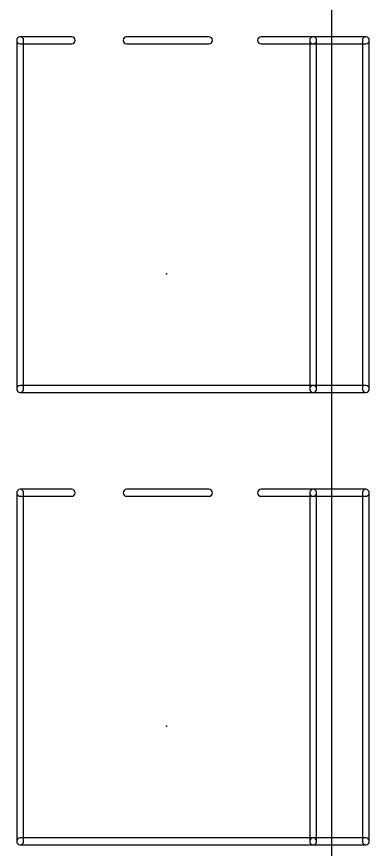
# Model space of a CAD drawing. Extents: x 0 to 101, y -4 to 80.
# Drawn here: x 88.51 to 101.37, y 22.18 to 52.56 of the extents above; entities that cross this region are included whole.
import ezdxf

# ---------------------------------------------------------------- set-up
doc = ezdxf.new("R2010")
doc.units = 0
for name, color, linetype in [('20', 178, 'CONTINUOUS'), ('21', 251, 'CONTINUOUS'), ('23', 178, 'CONTINUOUS'), ('51', 251, 'CONTINUOUS')]:
    doc.layers.add(name, color=color, linetype=linetype)

msp = doc.modelspace()

# ---------------------------------------------------------------- linework, layer by layer
at = {"layer": '20'}
msp.add_line((100, 0), (100, 80), dxfattribs=at)
at = {"layer": '21'}
for points in [[(88.513, 51.7), (88.513, 38.98, 1), (88.767, 38.98), (88.767, 51.7, 1)], [(88.64, 51.573), (90.52, 51.573, 1), (90.52, 51.827), (88.64, 51.827, 1)], [(92.52, 51.573), (95.52, 51.573, 1), (95.52, 51.827), (92.52, 51.827, 1)], [(97.42, 51.573), (99.32, 51.573, 1), (99.32, 51.827), (97.42, 51.827, 1)], [(99.447, 38.98), (99.447, 51.7, 1), (99.193, 51.7), (99.193, 38.98, 1)], [(88.64, 38.853), (99.32, 38.853, 1), (99.32, 39.107), (88.64, 39.107, 1)], [(88.513, 35.19), (88.513, 22.47, 1), (88.767, 22.47), (88.767, 35.19, 1)], [(88.64, 35.063), (90.52, 35.063, 1), (90.52, 35.317), (88.64, 35.317, 1)], [(92.52, 35.063), (95.52, 35.063, 1), (95.52, 35.317), (92.52, 35.317, 1)], [(97.42, 35.063), (99.32, 35.063, 1), (99.32, 35.317), (97.42, 35.317, 1)], [(99.447, 22.47), (99.447, 35.19, 1), (99.193, 35.19), (99.193, 22.47, 1)], [(88.64, 22.343), (99.32, 22.343, 1), (99.32, 22.597), (88.64, 22.597, 1)]]:
    msp.add_lwpolyline(points, format="xyb", close=True, dxfattribs=at)
at = {"layer": '23'}
for p in [(93.98, 43.18), (93.98, 26.67)]:
    msp.add_point(p, dxfattribs=at)
at = {"layer": '51'}
for points in [[(101.24, 51.827), (99.32, 51.827, 1), (99.32, 51.573), (101.24, 51.573, 1)], [(101.367, 38.98), (101.367, 51.7, 1), (101.113, 51.7), (101.113, 38.98, 1)], [(99.32, 38.853), (101.24, 38.853, 1), (101.24, 39.107), (99.32, 39.107, 1)], [(101.24, 35.317), (99.32, 35.317, 1), (99.32, 35.063), (101.24, 35.063, 1)], [(101.367, 22.47), (101.367, 35.19, 1), (101.113, 35.19), (101.113, 22.47, 1)], [(99.32, 22.343), (101.24, 22.343, 1), (101.24, 22.597), (99.32, 22.597, 1)]]:
    msp.add_lwpolyline(points, format="xyb", close=True, dxfattribs=at)

doc.saveas('drawing.dxf')
